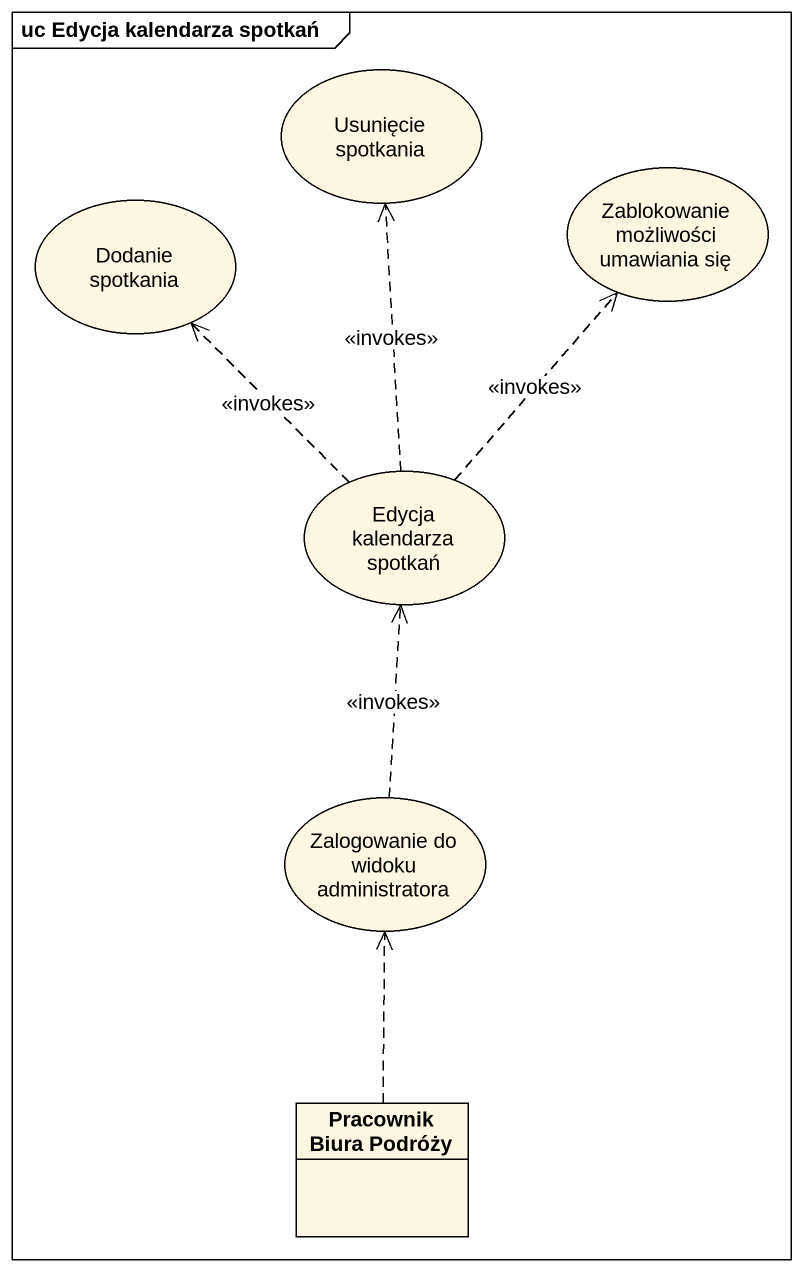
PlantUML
@startuml
mainframe uc Edycja kalendarza spotkań
allowmixing
hide circle
hide empty members
usecase "Usunięcie spotkania" as Usunięcie_spotkania
usecase "Dodanie spotkania" as Dodanie_spotkania
usecase "Zablokowanie możliwości umawiania się" as Zablokowanie_możliwości
usecase "Edycja kalendarza spotkań" as Edycja_kalendarza_spotkań
usecase "Zalogowanie do widoku administratora" as Zalogowanie_do_widoku
class "Pracownik Biura Podróży" as Pracownik_Biura_Podróży
Edycja_kalendarza_spotkań .up.> Usunięcie_spotkania : <<invokes>>
Edycja_kalendarza_spotkań .up.> Dodanie_spotkania : <<invokes>>
Edycja_kalendarza_spotkań .up.> Zablokowanie_możliwości : <<invokes>>
Zalogowanie_do_widoku .up.> Edycja_kalendarza_spotkań : <<invokes>>
Pracownik_Biura_Podróży .up.> Zalogowanie_do_widoku
@enduml
